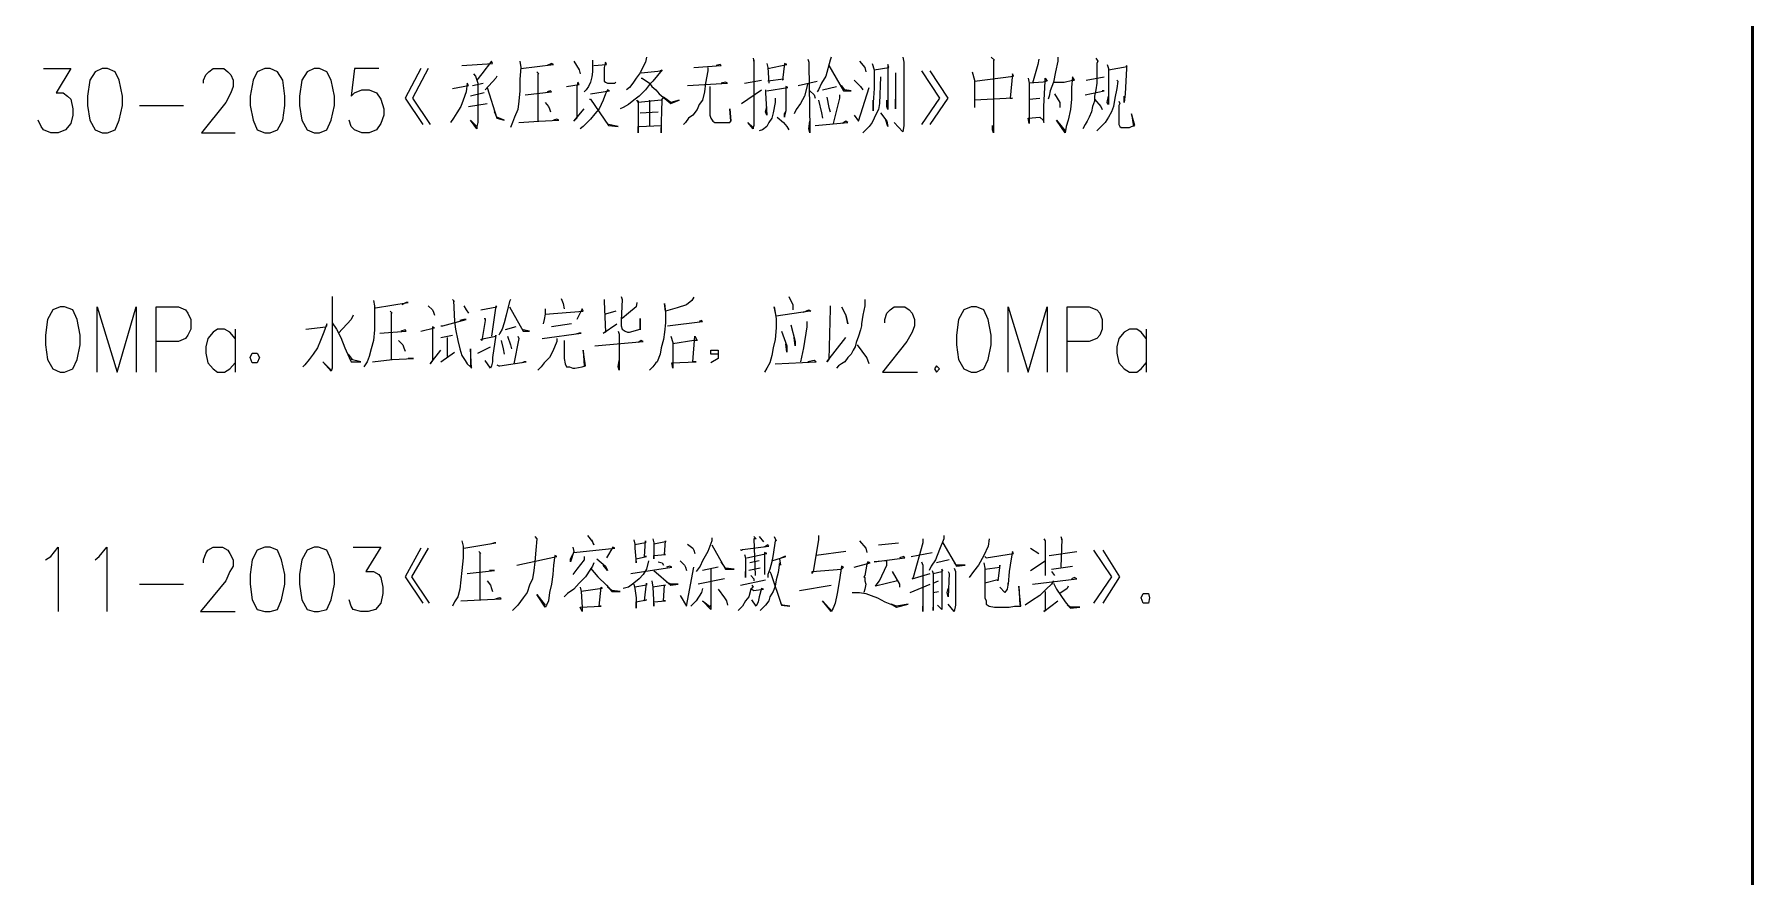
# Model space of a CAD drawing. Header units: millimetres. Extents: x -830 to 4759, y -3917 to 4295.
# Drawn here: x 3697 to 4759, y 2658 to 3179 of the extents above; entities that cross this region are included whole.
import ezdxf

# ---------------------------------------------------------------- set-up
doc = ezdxf.new("R2010")
doc.units = ezdxf.units.MM
doc.layers.add('1', color=7, linetype='Continuous')

msp = doc.modelspace()

# ---------------------------------------------------------------- linework, layer by layer
at = {"layer": '1', "color": 0, "lineweight": 50}
msp.add_lwpolyline([(-830, -3912.2), (-830, 4295.4), (4758.8, 4295.4), (4758.8, -3912.2), (-830, -3912.2)], dxfattribs=at)
at = {"layer": '1', "color": 0, "lineweight": 25}
for points in [[(4075.3, 3164.8), (4074.6, 3161.6), (4072.7, 3157.7), (4071.4, 3155.1), (4068.8, 3151.8), (4066.8, 3148.6), (4064.8, 3145.9), (4062.9, 3144.6)], [(4141.1, 3164.2), (4141.7, 3162.2), (4141.7, 3162.9), (4141.7, 3122.5), (4141.1, 3121.2), (4141.1, 3120.5), (4137.8, 3124.4), (4141.1, 3121.2)], [(4189.3, 3164.8), (4188.7, 3162.9), (4186, 3153.1), (4183.4, 3148.6), (4181.5, 3144.6), (4180.8, 3143.3)], [(4233.6, 3164.8), (4234.3, 3161.6), (4234.3, 3155.7), (4234.3, 3142), (4234.3, 3129.7), (4234.3, 3122.5), (4233.6, 3118.6), (4228.4, 3124.4)], [(4288.3, 3164.8), (4290.3, 3162.9), (4289.7, 3162.9), (4289.7, 3117.9), (4289, 3119.9), (4289, 3122.5)], [(4329.4, 3164.8), (4329.4, 3162.2), (4328.1, 3155.7), (4326.8, 3149.2), (4324.8, 3144), (4324.2, 3140.7), (4323.5, 3138.8)], [(4352.9, 3164.2), (4354.2, 3162.2), (4353.5, 3160.9), (4353.5, 3153.1), (4353.5, 3148.6), (4352.9, 3144.6), (4352.2, 3140.7), (4352.2, 3137.5), (4350.9, 3134.2), (4350.3, 3131), (4348.9, 3127.7), (4347.6, 3125.1), (4346.3, 3123.1), (4345, 3120.5)], [(3702.6, 3157.7), (3719.5, 3157.7), (3710.4, 3142.7), (3714.9, 3142.7), (3717.5, 3140.7), (3719.5, 3138.8), (3720.8, 3132.9), (3720.8, 3129), (3719.5, 3123.8), (3716.2, 3119.9), (3711.7, 3117.9), (3707.1, 3117.9), (3702.6, 3119.9), (3701.3, 3121.8), (3699.3, 3125.8)], [(3739, 3157.7), (3734.5, 3155.7), (3731.2, 3150.5), (3729.9, 3140.7), (3729.9, 3134.9), (3731.2, 3125.8), (3734.5, 3119.9), (3739, 3117.9), (3742.3, 3117.9), (3746.9, 3119.9), (3749.5, 3125.8), (3751.4, 3134.9), (3751.4, 3140.7), (3749.5, 3150.5), (3746.9, 3155.7), (3742.3, 3157.7), (3739, 3157.7)], [(3801.6, 3148.6), (3801.6, 3150.5), (3802.9, 3153.8), (3804.9, 3155.7), (3807.5, 3157.7), (3814, 3157.7), (3816.6, 3155.7), (3818.5, 3153.8), (3819.8, 3150.5), (3819.8, 3146.6), (3818.5, 3142.7), (3815.3, 3136.8), (3800.3, 3117.9), (3821.2, 3117.9)], [(3839.4, 3157.7), (3834.8, 3155.7), (3832.2, 3150.5), (3830.3, 3140.7), (3830.3, 3134.9), (3832.2, 3125.8), (3834.8, 3119.9), (3839.4, 3117.9), (3842.7, 3117.9), (3847.2, 3119.9), (3850.5, 3125.8), (3851.8, 3134.9), (3851.8, 3140.7), (3850.5, 3150.5), (3847.2, 3155.7), (3842.7, 3157.7), (3839.4, 3157.7)], [(3870, 3157.7), (3865.5, 3155.7), (3862.2, 3150.5), (3860.9, 3140.7), (3860.9, 3134.9), (3862.2, 3125.8), (3865.5, 3119.9), (3870, 3117.9), (3873.3, 3117.9), (3877.8, 3119.9), (3880.4, 3125.8), (3882.4, 3134.9), (3882.4, 3140.7), (3880.4, 3150.5), (3877.8, 3155.7), (3873.3, 3157.7), (3870, 3157.7)], [(3909.8, 3157.7), (3894.8, 3157.7), (3892.8, 3140.7), (3894.8, 3142.7), (3899.3, 3144.6), (3903.9, 3144.6), (3908.5, 3142.7), (3911.1, 3138.8), (3913, 3132.9), (3913, 3129), (3911.1, 3123.8), (3908.5, 3119.9), (3903.9, 3117.9), (3899.3, 3117.9), (3894.8, 3119.9), (3892.8, 3121.8), (3891.5, 3125.8)], [(3935.8, 3157.7), (3926.1, 3139.4), (3937.1, 3123.1)], [(3940.4, 3157.7), (3930.6, 3139.4), (3941.7, 3123.1)], [(3961.2, 3159.6), (3980.1, 3160.9), (3979.5, 3162.2), (3973.6, 3154.4), (3970.4, 3150.5)], [(3968.4, 3154.4), (3969.7, 3153.1), (3970.4, 3150.5), (3971, 3148.6), (3971, 3145.9), (3971, 3143.3), (3971, 3140.7), (3971, 3140.1), (3971, 3138.1), (3971, 3134.2), (3971, 3131), (3971, 3127.7), (3971, 3124.4), (3970.4, 3121.8), (3970.4, 3120.5), (3966.5, 3125.8), (3970.4, 3121.8)], [(3997.1, 3162.2), (3997.7, 3158.3), (3997.1, 3151.2), (3997.1, 3144), (3996.4, 3137.5), (3995.8, 3132.3), (3993.8, 3127.7), (3992.5, 3124.4), (3991.2, 3121.2)], [(3997.7, 3157.7), (4017.9, 3160.3), (4016.6, 3160.9), (4014, 3159.6)], [(4007.5, 3155.7), (4008.8, 3154.4), (4008.2, 3154.4), (4008.2, 3125.1)], [(4030.3, 3162.2), (4033.6, 3157), (4034.2, 3154.4)], [(4042, 3162.9), (4042, 3159.6), (4042, 3155.7), (4041.4, 3152.5), (4040.7, 3149.2), (4039.4, 3146.6), (4038.1, 3144.6), (4036.8, 3143.3)], [(4042.7, 3159.6), (4050.5, 3160.3), (4049.9, 3161.6), (4049.2, 3158.3), (4049.2, 3155.7), (4049.2, 3153.8), (4049.2, 3151.2), (4049.2, 3149.9), (4049.9, 3149.2), (4051.2, 3148.6), (4052.5, 3148.6), (4054.4, 3148.6), (4055.7, 3148.6), (4056.4, 3149.2)], [(4072, 3155.1), (4084.4, 3156.4), (4083.7, 3156.4), (4085, 3157), (4079.2, 3149.9), (4077.2, 3147.9), (4074.6, 3144.6), (4074, 3144), (4070.7, 3140.7), (4067.5, 3138.1), (4064.2, 3135.5), (4060.9, 3133.6), (4059, 3132.9)], [(4113.1, 3158.3), (4113.1, 3156.4), (4111.8, 3148.6), (4111.1, 3143.3), (4109.8, 3138.1), (4107.9, 3135.5), (4106.6, 3132.3), (4103.9, 3129), (4101.3, 3127.1), (4099.4, 3124.4), (4098.1, 3123.1)], [(4104.6, 3158.3), (4121.5, 3159.6), (4120.9, 3160.3), (4118.3, 3159.6)], [(4149.6, 3160.9), (4150.2, 3158.3), (4150.9, 3148.6)], [(4150.2, 3157.7), (4161.9, 3160.3), (4160.6, 3160.9), (4159.3, 3150.5), (4160, 3151.2), (4150.2, 3149.9)], [(4175, 3163.5), (4175.6, 3161.6), (4175.6, 3160.3), (4176.3, 3120.5), (4176.3, 3117.9), (4175.6, 3120.5), (4176.3, 3125.1)], [(4188, 3159.6), (4197.1, 3144), (4201.7, 3144), (4197.8, 3144.6), (4195.8, 3147.3)], [(4206.9, 3162.2), (4210.2, 3158.3), (4210.8, 3155.7)], [(4214.7, 3160.9), (4216, 3157), (4216, 3145.3), (4215.4, 3136.8), (4215.4, 3131.6), (4215.4, 3134.2), (4215.4, 3138.1)], [(4216, 3157), (4225.1, 3158.3), (4224.5, 3160.3), (4224.5, 3147.9), (4224.5, 3137.5), (4224.5, 3136.8), (4224.5, 3132.3), (4223.8, 3134.2), (4223.8, 3138.1)], [(4229.1, 3155.1), (4229.1, 3153.1), (4229.1, 3132.9), (4229.1, 3135.5), (4229.1, 3138.8)], [(4245.3, 3156.4), (4256.4, 3139.4), (4245.3, 3123.1)], [(4250.6, 3123.1), (4261.6, 3139.4), (4250.6, 3156.4)], [(4276.6, 3155.7), (4277.9, 3150.5), (4277.9, 3137.5), (4277.9, 3133.6)], [(4277.9, 3149.9), (4302, 3153.1), (4301.4, 3154.4), (4300.1, 3139.4), (4301.4, 3139.4), (4277.9, 3138.1)], [(4317.7, 3163.5), (4317, 3160.3), (4315.1, 3153.1), (4313.8, 3148.6)], [(4360, 3160.3), (4360.7, 3157.7), (4360.7, 3138.8), (4360.7, 3135.5), (4360, 3136.8), (4360.7, 3140.7)], [(4360.7, 3157), (4372.4, 3159), (4371.8, 3159.6), (4371.8, 3157.7), (4371.1, 3142), (4370.4, 3136.8), (4370.4, 3138.8), (4370.4, 3140.7)], [(3955.4, 3145.3), (3965.2, 3147.3), (3964.5, 3148.6), (3963.9, 3143.3), (3961.9, 3138.1), (3960.6, 3134.2), (3958, 3130.3), (3956, 3127.1), (3954.1, 3124.4)], [(3967.8, 3147.3), (3974.3, 3148.6)], [(3982.7, 3153.1), (3982.1, 3151.8), (3975.6, 3144.6)], [(3976.9, 3145.9), (3982.7, 3127.1), (3987.3, 3125.8), (3982.7, 3127.7), (3981.4, 3131)], [(4000.3, 3141.4), (4016.6, 3143.3), (4016, 3144), (4014, 3143.3)], [(4025.8, 3146.6), (4033.6, 3147.9), (4032.9, 3149.2), (4032.3, 3146.6), (4032.3, 3127.1), (4030.3, 3125.1), (4036.8, 3132.9)], [(4040.7, 3142), (4052.5, 3144), (4051.2, 3144.6), (4049.9, 3142), (4048.6, 3138.1), (4047.3, 3135.5), (4046, 3132.9), (4043.3, 3129.7), (4040.7, 3126.4), (4038.1, 3123.8), (4036.2, 3121.8), (4034.2, 3120.5)], [(4072, 3151.8), (4072.7, 3151.8), (4077.2, 3148.6), (4078.5, 3146.6), (4081.1, 3144.6), (4083.1, 3142), (4090.3, 3136.2), (4095.5, 3138.1), (4090.3, 3136.8), (4085.7, 3140.1), (4084.4, 3138.1), (4070.1, 3136.8), (4069.4, 3138.1), (4070.1, 3137.5), (4070.1, 3117.9), (4070.1, 3121.8), (4070.7, 3121.8), (4084.4, 3122.5), (4084.4, 3117.9), (4085, 3138.1)], [(4100.7, 3147.3), (4125.4, 3148.6), (4124.1, 3149.2), (4121.5, 3148.6)], [(4114.4, 3146.6), (4114.4, 3144.6), (4114.4, 3138.8), (4114.4, 3132.3), (4114.4, 3129), (4115, 3127.1), (4116.3, 3125.1), (4117.6, 3124.4), (4120.2, 3124.4), (4122.2, 3124.4), (4126.8, 3124.4), (4127.4, 3125.1), (4126.8, 3132.9), (4127.4, 3125.1)], [(4133.9, 3136.2), (4146.3, 3144.6)], [(4135.9, 3148.6), (4146.3, 3150.5)], [(4148.9, 3144.6), (4148.9, 3142.7), (4149.6, 3129), (4148.9, 3131), (4149.6, 3134.2)], [(4149.6, 3144), (4162.6, 3145.9), (4161.3, 3146.6), (4161.3, 3131.6), (4160.6, 3128.4), (4160.6, 3127.7), (4160.6, 3129.7), (4161.3, 3131)], [(4175, 3148.6), (4173, 3140.7), (4170.4, 3136.2), (4167.8, 3132.3), (4166.5, 3129.7)], [(4169.1, 3147.3), (4180.8, 3149.9)], [(4176.3, 3144), (4178.9, 3141.4), (4179.5, 3139.4)], [(4184.1, 3144.6), (4192.6, 3146.6)], [(4203.6, 3150.5), (4207.5, 3146.6), (4208.9, 3144.6)], [(4203.6, 3129), (4206.2, 3125.1), (4212.8, 3145.9)], [(4219.9, 3152.5), (4219.3, 3136.2), (4218.6, 3132.3), (4217.3, 3129.7), (4216, 3127.1), (4214.7, 3124.4), (4212.8, 3121.8), (4210.8, 3119.9), (4208.9, 3117.9)], [(4311.2, 3151.8), (4311.8, 3148.6), (4311.8, 3138.8), (4311.8, 3131), (4311.8, 3123.8), (4311.2, 3127.1), (4318.3, 3127.7), (4320.3, 3125.8), (4320.9, 3124.4), (4320.9, 3134.2), (4321.6, 3149.9), (4321.6, 3151.8), (4322.9, 3149.9), (4320.3, 3149.2), (4311.8, 3148.6)], [(4326.8, 3149.2), (4333.3, 3149.2), (4338.5, 3150.5), (4339.8, 3150.5), (4338.5, 3152.5), (4337.9, 3145.9), (4337.9, 3138.8), (4337.2, 3132.3), (4335.9, 3125.8), (4334.6, 3121.8), (4334, 3117.9), (4328.7, 3125.8), (4334, 3119.2)], [(4346.3, 3141.4), (4358.1, 3144), (4356.8, 3144)], [(4347, 3150.5), (4358.1, 3152.5)], [(4365.9, 3150.5), (4366.5, 3149.9), (4365.9, 3145.3), (4364.6, 3139.4), (4363.9, 3134.2), (4362.6, 3131), (4360.7, 3127.7), (4358.7, 3124.4), (4356.8, 3122.5), (4354.8, 3120.5), (4353.5, 3119.2)], [(3761.9, 3134.9), (3789.2, 3134.9)], [(3965.2, 3134.2), (3976.9, 3136.2)], [(3974.9, 3142.7), (3966.5, 3140.7)], [(4012.7, 3136.8), (4014.7, 3134.2), (4015.3, 3132.9), (4016, 3131)], [(4040.1, 3138.8), (4040.7, 3138.8), (4051.8, 3122.5), (4057.7, 3121.8), (4051.8, 3123.1), (4050.5, 3124.4)], [(4077.2, 3138.1), (4077.2, 3122.5)], [(4154.8, 3139.4), (4154.8, 3136.8), (4153.5, 3130.3), (4152.8, 3127.1), (4150.9, 3124.4), (4149.6, 3121.8), (4147, 3119.9), (4145, 3119.2)], [(4181.5, 3138.1), (4183.4, 3130.3), (4184.1, 3127.1)], [(4186.7, 3140.1), (4188, 3133.6), (4188.7, 3131)], [(4194.5, 3141.4), (4194.5, 3139.4), (4190.6, 3123.8)], [(4311.8, 3138.8), (4318.3, 3139.4)], [(4327.4, 3142), (4330.7, 3136.8), (4330.7, 3135.5), (4330.7, 3133.6)], [(4352.2, 3138.8), (4356.1, 3134.2), (4356.8, 3132.3)], [(4367.2, 3137.5), (4367.8, 3136.2), (4367.2, 3134.9), (4367.2, 3124.4), (4367.2, 3123.1), (4367.8, 3121.8), (4368.5, 3121.2), (4369.8, 3121.2), (4373.7, 3121.2), (4375, 3121.8), (4377, 3122.5), (4375, 3129.7), (4376.3, 3121.8)], [(3996.4, 3124.4), (4008.8, 3125.1), (4021.2, 3125.8), (4019.9, 3126.4), (4017.9, 3125.8)], [(4071.4, 3130.3), (4082.4, 3131)], [(4156.1, 3127.7), (4160, 3124.4), (4161.9, 3121.8), (4163.2, 3119.9)], [(4179.5, 3122.5), (4199.7, 3124.4), (4198.4, 3125.1), (4196.5, 3123.8)], [(4219.9, 3130.3), (4223.8, 3125.1), (4224.5, 3121.8), (4223.2, 3125.8)], [(3881.1, 3016.9), (3881.1, 3013.7), (3881.1, 2975.9), (3881.1, 2972.6), (3880.4, 2970.7), (3875.2, 2976.5), (3880.4, 2971.3)], [(4022.5, 3015.6), (4023.8, 3012.4), (4024.5, 3009.1)], [(4059.6, 3016.9), (4060.3, 3015), (4059.6, 3001.9), (4059.6, 2998.7), (4060.3, 2996.7), (4060.9, 2996.1), (4062.2, 2995.4), (4063.5, 2994.8), (4064.8, 2994.8), (4071.4, 2996.7), (4071.4, 3003.2), (4071.4, 2996.1)], [(4104.6, 3016.3), (4103.3, 3014.3), (4100, 3011.7), (4094.2, 3009.8), (4087, 3007.8), (4086.4, 3012.4), (4087, 3007.2), (4087, 3006.5), (4087, 3000.6), (4086.4, 2994.8), (4085.7, 2990.2), (4084.4, 2985), (4083.7, 2981.1), (4081.8, 2976.5), (4081.1, 2975.9), (4079.2, 2973.3), (4077.2, 2971.3)], [(4163.2, 3016.9), (4165.8, 3011.7), (4165.8, 3008.5)], [(3713, 3010.4), (3708.4, 3008.5), (3705.2, 3002.6), (3703.9, 2992.8), (3703.9, 2987), (3705.2, 2977.8), (3708.4, 2972), (3713, 2970), (3715.6, 2970), (3720.8, 2972), (3723.4, 2977.8), (3725.4, 2987), (3725.4, 2992.8), (3723.4, 3002.6), (3720.8, 3008.5), (3715.6, 3010.4), (3713, 3010.4)], [(3735.8, 2970), (3735.8, 3010.4), (3748.2, 2970), (3759.9, 3010.4), (3759.9, 2970)], [(3772.3, 2970), (3772.3, 3010.4), (3786, 3010.4), (3790.5, 3008.5), (3791.8, 3006.5), (3793.8, 3002.6), (3793.8, 2996.7), (3791.8, 2992.8), (3790.5, 2990.9), (3786, 2988.9), (3772.3, 2988.9)], [(3894.1, 3005.2), (3892.8, 3002.6), (3885, 2994.1)], [(3906.5, 3014.3), (3907.2, 3011.1), (3907.2, 3003.2), (3907.2, 2996.1), (3906.5, 2989.6), (3905.2, 2984.4), (3903.9, 2979.8), (3902.6, 2976.5), (3900.6, 2973.3)], [(3907.8, 3009.8), (3928, 3013), (3926.7, 3013), (3924.1, 3011.7)], [(3916.9, 3007.8), (3918.2, 3006.5), (3917.6, 3006.5), (3917.6, 2977.8)], [(3940.4, 3011.1), (3943, 3008.5), (3943.7, 3007.2), (3944.3, 3005.2)], [(3955.4, 3015), (3956.7, 3013.7), (3956, 3014.3), (3956.7, 3001.3), (3957.3, 2996.7), (3958.6, 2989.6), (3959.9, 2984.4), (3961.2, 2980.4), (3963.2, 2977.2), (3964.5, 2975.2), (3966.5, 2973.3), (3967.1, 2972.6), (3966.5, 2984.4), (3966.5, 2973.3)], [(3962.5, 3011.1), (3963.9, 3008.5), (3965.2, 3006.5)], [(3973, 3008.5), (3982.7, 3010.4), (3982.1, 3011.1), (3979.5, 2992.2)], [(3991.2, 3015), (3990.6, 3013.7), (3988.6, 3005.2), (3987.3, 3000.6), (3986, 2996.7), (3984.7, 2994.1), (3984.1, 2992.8)], [(3990.6, 3010.4), (3999, 2995.4), (4002.9, 2995.4), (3999, 2996.1)], [(4012.7, 3009.1), (4012.7, 3005.9), (4012.1, 3002.6), (4011.4, 3000)], [(4012.7, 3005.9), (4036.2, 3007.8), (4035.5, 3009.1), (4032.3, 3002.6)], [(4049.2, 3015), (4049.2, 3013.7), (4049.9, 2994.8), (4048.6, 2994.1), (4057, 3000)], [(4056.4, 3007.8), (4049.9, 3005.9)], [(4069.4, 3013), (4068.8, 3010.4), (4064.2, 3006.5), (4060.3, 3003.2)], [(4172.4, 3007.2), (4175.6, 3008.5), (4176.9, 3007.8), (4176.3, 3007.8), (4155.4, 3004.6), (4154.1, 3010.4), (4155.4, 3003.2), (4155.4, 2997.4), (4154.8, 2990.2), (4153.5, 2985), (4152.8, 2980.4), (4151.5, 2975.9), (4149.6, 2972.6), (4148.3, 2970)], [(4188.7, 3011.1), (4188.7, 3009.1), (4188, 2977.8), (4186.7, 2976.5), (4198.4, 2991.5)], [(4210.2, 3015), (4210.2, 3011.7), (4210.2, 3011.1), (4208.9, 3005.2), (4208.2, 3000), (4208.2, 2998.7), (4207.5, 2996.1), (4206.2, 2992.2), (4204.9, 2988.3), (4204.3, 2985.7), (4203, 2983.7), (4201.7, 2981.1), (4199.7, 2979.1), (4197.8, 2976.5), (4195.8, 2975.2), (4193.9, 2973.9), (4192.6, 2972.6)], [(4195.8, 3010.4), (4198.4, 3005.2), (4199.1, 3002.6), (4199.7, 3000), (4198.4, 3005.9)], [(4222.5, 3000.6), (4222.5, 3002.6), (4223.8, 3006.5), (4225.8, 3008.5), (4228.4, 3010.4), (4234.9, 3010.4), (4237.5, 3008.5), (4239.5, 3006.5), (4240.8, 3002.6), (4240.8, 2998.7), (4239.5, 2994.8), (4236.2, 2988.9), (4221.2, 2970), (4242.7, 2970)], [(4276, 3010.4), (4271.4, 3008.5), (4268.1, 3002.6), (4266.8, 2992.8), (4266.8, 2987), (4268.1, 2977.8), (4271.4, 2972), (4276, 2970), (4279.2, 2970), (4283.8, 2972), (4286.4, 2977.8), (4288.3, 2987), (4288.3, 2992.8), (4286.4, 3002.6), (4283.8, 3008.5), (4279.2, 3010.4), (4276, 3010.4)], [(4298.8, 2970), (4298.8, 3010.4), (4311.2, 2970), (4322.9, 3010.4), (4322.9, 2970)], [(4335.3, 2970), (4335.3, 3010.4), (4348.9, 3010.4), (4353.5, 3008.5), (4355.5, 3006.5), (4356.8, 3002.6), (4356.8, 2996.7), (4355.5, 2992.8), (4353.5, 2990.9), (4348.9, 2988.9), (4335.3, 2988.9)], [(3821.2, 2990.9), (3817.9, 2994.8), (3814.6, 2996.7), (3810.1, 2996.7), (3807.5, 2994.8), (3804.2, 2990.9), (3802.9, 2985.7), (3802.9, 2981.7), (3804.2, 2975.9), (3807.5, 2972), (3810.1, 2970), (3814.6, 2970), (3817.9, 2972), (3821.2, 2975.9)], [(3821.2, 2996.7), (3821.2, 2970)], [(3864.8, 2996.7), (3877.2, 2998), (3877.8, 2998.7), (3877.8, 3000), (3875.9, 2994.8), (3873.9, 2989.6), (3872, 2985), (3869.4, 2981.1), (3866.8, 2977.8), (3864.2, 2974.6), (3862.9, 2973.3)], [(3881.1, 3000.6), (3883.7, 2996.7), (3886.3, 2991.5), (3888.9, 2985), (3891.5, 2979.1), (3892.8, 2976.5), (3898.7, 2976.5), (3892.8, 2977.8)], [(3910.4, 2994.1), (3926.7, 2995.4), (3926.1, 2996.1), (3923.5, 2995.4)], [(3935.8, 2995.4), (3944.3, 2997.4), (3943, 2998), (3943, 2996.7), (3943, 2977.2), (3941.7, 2975.2), (3948.2, 2983.7)], [(3948.2, 2998.7), (3948.9, 2998.7), (3949.5, 2998.7), (3963.9, 3002.6), (3962.5, 3002.6), (3959.9, 3001.9)], [(3974.9, 3003.2), (3975.6, 3003.2), (3975.6, 3001.9), (3973.6, 2989.6), (3973, 2990.2), (3974.9, 2990.9), (3982.1, 2992.2), (3982.1, 2992.8), (3980.1, 2979.1), (3980.1, 2976.5), (3979.5, 2973.9), (3978.8, 2972.6), (3975.6, 2977.2)], [(3994.5, 2998), (3988, 2996.1)], [(4029, 3000), (4016.6, 2998)], [(4057.7, 2995.4), (4058.3, 2993.5), (4058.3, 2971.3), (4057.7, 2973.3), (4058.3, 2977.2)], [(4088.3, 2998.7), (4109.8, 3001.3), (4109.2, 3001.9), (4107.9, 3001.3)], [(4158.7, 2995.4), (4161.9, 2986.3), (4161.9, 2982.4), (4161.3, 2987.6)], [(4164.5, 2999.3), (4167.2, 2988.9), (4167.2, 2986.3), (4166.5, 2991.5)], [(4174.3, 3001.3), (4174.3, 2998), (4172.4, 2985), (4170.4, 2976.5)], [(4384.1, 2990.9), (4380.9, 2994.8), (4378.3, 2996.7), (4373.7, 2996.7), (4370.4, 2994.8), (4367.2, 2990.9), (4365.9, 2985.7), (4365.9, 2981.7), (4367.2, 2975.9), (4370.4, 2972), (4373.7, 2970), (4378.3, 2970), (4380.9, 2972), (4384.1, 2975.9)], [(4384.1, 2996.7), (4384.1, 2970)], [(3922.1, 2989.6), (3924.8, 2987), (3925.4, 2985), (3926.1, 2983)], [(3948.2, 2991.5), (3955.4, 2992.8)], [(3952.1, 2991.5), (3952.1, 2979.8)], [(3971, 2981.7), (3978.8, 2985.7)], [(3985.4, 2989.6), (3986.7, 2984.4), (3987.3, 2981.1)], [(3989.3, 2992.2), (3991.2, 2987), (3991.9, 2984.4)], [(3995.8, 2992.2), (3996.4, 2990.9), (3993.2, 2975.2)], [(4019.9, 2990.9), (4019.9, 2988.9), (4017.3, 2983), (4015.3, 2979.1), (4012.1, 2975.9), (4010.1, 2973.3), (4008.2, 2971.3)], [(4010.8, 2990.9), (4034.9, 2994.1), (4033.6, 2994.1), (4031.6, 2993.5)], [(4024.5, 2989.6), (4024.5, 2988.9), (4024.5, 2982.4), (4024.5, 2978.5), (4025.1, 2975.2), (4025.8, 2973.3), (4027.7, 2973.3), (4029.7, 2972.6), (4030.3, 2972.6), (4031, 2972.6), (4035.5, 2973.3), (4037.5, 2973.9), (4036.2, 2983.7), (4036.8, 2973.9)], [(4043.3, 2986.3), (4073.3, 2988.9), (4072, 2989.6), (4070.1, 2988.3)], [(4090.3, 2992.2), (4091.6, 2988.3), (4091.6, 2981.1), (4091.6, 2972.6), (4090.9, 2975.9), (4105.9, 2976.5), (4103.9, 2976.5), (4105.2, 2992.2), (4106.6, 2989.6), (4104.6, 2989.6), (4091.6, 2987.6)], [(4119.6, 2981.1), (4115, 2981.1), (4115, 2983.7), (4119.6, 2983.7), (4119.6, 2978.5), (4115, 2975.9)], [(4212.8, 2975.2), (4211.5, 2979.1), (4205.6, 2987)], [(3834.8, 2981.7), (3836.1, 2979.1), (3834.8, 2975.9), (3831.6, 2975.9), (3830.3, 2979.1), (3831.6, 2981.7), (3834.8, 2981.7)], [(3890.9, 2981.1), (3893.5, 2977.8)], [(3905.9, 2976.5), (3918.2, 2977.8), (3931.3, 2978.5), (3930, 2978.5), (3928, 2978.5)], [(3948.2, 2976.5), (3956.7, 2982.4)], [(3982.7, 2974.6), (3984.1, 2973.9), (3984.7, 2973.9), (4001, 2976.5), (3999.7, 2976.5), (3998.4, 2975.9)], [(4154.8, 2975.2), (4180.2, 2976.5), (4178.9, 2977.2), (4175, 2976.5)], [(4254.5, 2973.9), (4253.2, 2972), (4254.5, 2970), (4256.4, 2972), (4254.5, 2973.9)], [(4006.2, 2868.4), (4007.5, 2867.1), (4006.9, 2859.9), (4006.2, 2852.7), (4005.6, 2847.5), (4004.9, 2842.3), (4002.9, 2838.4), (4001.6, 2833.8), (3999, 2830.6), (3995.8, 2826), (3994.5, 2824.7), (3992.5, 2822.8)], [(4038.8, 2869), (4042, 2865.1), (4042.7, 2863.2), (4041.4, 2866.4)], [(4079.2, 2867.1), (4079.8, 2864.5), (4079.8, 2858.6), (4079.8, 2854.7), (4079.8, 2856.6), (4087, 2857.3), (4086.4, 2857.3), (4087, 2865.8), (4087, 2865.1), (4079.8, 2863.8)], [(4115.7, 2867.7), (4115.7, 2865.8), (4113.1, 2859.2), (4109.8, 2853.4), (4108.5, 2850.1), (4105.9, 2846.9)], [(4141.7, 2868.4), (4143, 2867.1), (4141.7, 2867.1), (4142.4, 2844.3)], [(4145, 2868.4), (4147.6, 2865.1)], [(4154.1, 2868.4), (4155.4, 2865.8), (4154.8, 2865.8), (4153.5, 2857.3), (4152.8, 2852.7), (4151.5, 2848.2), (4150.2, 2844.9), (4150.2, 2843)], [(4181.5, 2869), (4181.5, 2866.4), (4178.2, 2846.9), (4177.6, 2845.6), (4177.6, 2846.9), (4195.8, 2848.2), (4197.1, 2849.5), (4195.8, 2850.1), (4194.5, 2841.7), (4193.2, 2833.2), (4191.9, 2827.3), (4190.6, 2824.1), (4189.3, 2822.1), (4184.1, 2828.6), (4190, 2822.1)], [(4246, 2867.1), (4246, 2864.5), (4240.1, 2843), (4239.5, 2842.3), (4250.6, 2845.6)], [(4259, 2869), (4259, 2867.1), (4256.4, 2860.5), (4253.8, 2854), (4251.2, 2850.1), (4249.9, 2847.5)], [(4287, 2867.1), (4286.4, 2862.5), (4283.8, 2856.6), (4280.5, 2850.8), (4277.3, 2846.9), (4274.7, 2843)], [(4320.9, 2867.1), (4321.6, 2865.8), (4321.6, 2849.5), (4321.6, 2844.3)], [(4331.4, 2868.4), (4332, 2866.4), (4332, 2867.1), (4331.4, 2849.5)], [(3703.9, 2854), (3707.1, 2856), (3711.7, 2861.9), (3711.7, 2822.1)], [(3734.5, 2854), (3737.1, 2856), (3741.7, 2861.9), (3741.7, 2822.1)], [(3801.6, 2852.1), (3801.6, 2854), (3802.9, 2857.9), (3804.2, 2859.9), (3807.5, 2861.9), (3813.3, 2861.9), (3816.6, 2859.9), (3817.9, 2857.9), (3819.8, 2854), (3819.8, 2850.1), (3817.9, 2846.9), (3815.3, 2841), (3799.6, 2822.1), (3821.2, 2822.1)], [(3839.4, 2861.9), (3834.8, 2859.9), (3831.6, 2854), (3830.3, 2844.9), (3830.3, 2839), (3831.6, 2829.3), (3834.8, 2823.4), (3839.4, 2822.1), (3842.7, 2822.1), (3847.2, 2823.4), (3849.8, 2829.3), (3851.8, 2839), (3851.8, 2844.9), (3849.8, 2854), (3847.2, 2859.9), (3842.7, 2861.9), (3839.4, 2861.9)], [(3870, 2861.9), (3865.5, 2859.9), (3862.2, 2854), (3860.9, 2844.9), (3860.9, 2839), (3862.2, 2829.3), (3865.5, 2823.4), (3870, 2822.1), (3872.6, 2822.1), (3877.8, 2823.4), (3880.4, 2829.3), (3882.4, 2839), (3882.4, 2844.9), (3880.4, 2854), (3877.8, 2859.9), (3872.6, 2861.9), (3870, 2861.9)], [(3894.1, 2861.9), (3911.1, 2861.9), (3901.9, 2846.9), (3906.5, 2846.9), (3909.8, 2844.9), (3911.1, 2843), (3912.4, 2837.1), (3912.4, 2833.2), (3911.1, 2827.3), (3907.8, 2823.4), (3903.3, 2822.1), (3898.7, 2822.1), (3894.1, 2823.4), (3892.8, 2825.4), (3891.5, 2829.3)], [(3935.8, 2861.2), (3926.1, 2843.6), (3937.1, 2827.3)], [(3940.4, 2861.2), (3930, 2843.6), (3941, 2827.3)], [(3961.2, 2865.8), (3961.9, 2862.5), (3961.9, 2855.3), (3961.2, 2847.5), (3960.6, 2841.7), (3959.9, 2835.8), (3958.6, 2831.2), (3956.7, 2828), (3955.4, 2825.4)], [(3962.5, 2861.2), (3982.1, 2864.5), (3981.4, 2864.5), (3978.8, 2863.8)], [(3971.7, 2859.2), (3973, 2857.9), (3972.3, 2858.6), (3972.3, 2829.3)], [(3995.1, 2850.8), (4019.9, 2856), (4018.6, 2856.6), (4017.9, 2850.8), (4017.3, 2844.9), (4016.6, 2839), (4015.3, 2833.8), (4014.7, 2828.6), (4013.4, 2826), (4012.7, 2824.7), (4007.5, 2832.5), (4012.7, 2826)], [(4029.7, 2861.9), (4030.3, 2859.2), (4029.7, 2857.3), (4029, 2854.7), (4028.4, 2852.7), (4028.4, 2854.7), (4029.7, 2857.3)], [(4030.3, 2858.6), (4055.7, 2861.2), (4054.4, 2861.9), (4050.5, 2855.3)], [(4067.5, 2866.4), (4068.1, 2863.8), (4068.1, 2861.2), (4068.8, 2852.1), (4068.8, 2854.7), (4075.3, 2856), (4074, 2856), (4074.6, 2865.8), (4074.6, 2864.5), (4068.1, 2863.2)], [(4100.7, 2863.8), (4103.9, 2861.2), (4104.6, 2859.9), (4105.2, 2857.9)], [(4115.7, 2863.2), (4124.1, 2848.2), (4129.4, 2848.2), (4124.1, 2848.8), (4121.5, 2852.7)], [(4133.3, 2860.5), (4133.9, 2859.9), (4134.6, 2860.5), (4150.9, 2862.5), (4150.2, 2863.2), (4148.3, 2861.9)], [(4135.9, 2857.3), (4136.5, 2855.3), (4136.5, 2846.9), (4136.5, 2843), (4136.5, 2844.9), (4136.5, 2846.9)], [(4137.2, 2855.3), (4149.6, 2857.9), (4148.3, 2858.6), (4148.3, 2855.3), (4148.3, 2844.9)], [(4198.4, 2859.2), (4180.2, 2856.6)], [(4206.9, 2865.8), (4210.8, 2861.2), (4211.5, 2858.6)], [(4218.6, 2863.2), (4231, 2864.5)], [(4238.8, 2856), (4251.9, 2858.6)], [(4258.4, 2864.5), (4266.8, 2850.1), (4272.1, 2850.8), (4271.4, 2850.8), (4266.8, 2850.8), (4265.5, 2852.1)], [(4284.4, 2856), (4285.1, 2855.3), (4302, 2857.9), (4301.4, 2859.2), (4300.7, 2854.7), (4299.4, 2846.9), (4298.8, 2839), (4298.8, 2839.7), (4298.1, 2835.8), (4296.8, 2833.8), (4293.6, 2837.1), (4296.8, 2833.8)], [(4312.5, 2861.2), (4317.7, 2857.9)], [(4324.2, 2856.6), (4341.1, 2859.2)], [(4351.6, 2859.9), (4362.6, 2843.6), (4351.6, 2827.3)], [(4357.4, 2827.3), (4367.8, 2843.6), (4357.4, 2859.9)], [(3964.5, 2845.6), (3981.4, 2847.5), (3980.1, 2847.5), (3978.2, 2847.5)], [(4042.7, 2852.1), (4042, 2850.1), (4040.7, 2848.2), (4037.5, 2843.6), (4033.6, 2839.7), (4030.3, 2835.8), (4026.4, 2833.2), (4024.5, 2831.2)], [(4036.8, 2856), (4036.8, 2854), (4032.3, 2848.2), (4029.7, 2844.9)], [(4040.7, 2848.8), (4045.3, 2843.6), (4050.5, 2838.4), (4053.8, 2834.5), (4059, 2834.5), (4053.8, 2835.1), (4051.2, 2837.1)], [(4044.6, 2854.7), (4049.9, 2850.1), (4051.2, 2847.5), (4048.6, 2850.8)], [(4076.6, 2853.4), (4075.3, 2848.2), (4073.3, 2844.9), (4070.7, 2842.3), (4067.5, 2839.7), (4064.2, 2837.1), (4060.9, 2836.4)], [(4065.5, 2845.6), (4090.9, 2849.5), (4089.6, 2850.1), (4087.7, 2849.5)], [(4079.8, 2847.5), (4090.3, 2838.4), (4094.8, 2839), (4090.3, 2839), (4087.7, 2840.3)], [(4082.4, 2852.7), (4085, 2852.1), (4085.7, 2850.8)], [(4096.1, 2853.4), (4098.7, 2850.8), (4099.4, 2849.5), (4100, 2847.5)], [(4096.1, 2831.9), (4100, 2825.4), (4104.6, 2849.5)], [(4119.6, 2849.5), (4109.8, 2847.5)], [(4115, 2848.2), (4115, 2826), (4115, 2823.4), (4109.8, 2828.6), (4115, 2824.7), (4115, 2826)], [(4145.6, 2848.8), (4138.5, 2847.5)], [(4145, 2853.4), (4139.1, 2852.1)], [(4152.8, 2853.4), (4161.3, 2856), (4160.6, 2856), (4158.7, 2855.3), (4157.4, 2854.7), (4158, 2850.8), (4157.4, 2852.1), (4156.7, 2846.2), (4155.4, 2841.7), (4154.8, 2837.7), (4153.5, 2834.5), (4151.5, 2831.2), (4150.9, 2828.6), (4148.9, 2826), (4147, 2824.1), (4145.6, 2822.8)], [(4151.5, 2846.9), (4152.2, 2845.6), (4158.7, 2826), (4163.9, 2825.4), (4159.3, 2826), (4158, 2827.3)], [(4203.6, 2849.5), (4213.4, 2852.1), (4212.1, 2852.7), (4211.5, 2851.4), (4210.2, 2844.3), (4209.5, 2843.6), (4210.2, 2843), (4210.2, 2841), (4210.8, 2839), (4210.2, 2835.8), (4209.5, 2833.8)], [(4223.2, 2853.4), (4216, 2852.7), (4234.9, 2855.3), (4234.3, 2856), (4231.7, 2855.3)], [(4230.4, 2841), (4216.7, 2837.7), (4217.3, 2838.4), (4219.3, 2841), (4223.8, 2850.8), (4223.8, 2853.4)], [(4227.1, 2846.9), (4231.7, 2839), (4231.7, 2837.1)], [(4245.3, 2852.7), (4246, 2850.8), (4246, 2841.7), (4246, 2829.3), (4246, 2822.1), (4246, 2823.4), (4246, 2825.4)], [(4251.9, 2847.5), (4252.5, 2845.6), (4252.5, 2822.8), (4252.5, 2824.7)], [(4252.5, 2845.6), (4257.7, 2846.9), (4258.4, 2847.5), (4257.7, 2848.2), (4257.7, 2839), (4257.7, 2829.3), (4257.7, 2825.4), (4257.7, 2823.4), (4255.1, 2826)], [(4262.3, 2854), (4254.5, 2852.1)], [(4261.6, 2846.9), (4262.3, 2845.6), (4261.6, 2831.2), (4261, 2833.8), (4261.6, 2836.4)], [(4265.5, 2848.8), (4266.2, 2846.9), (4266.2, 2826), (4265.5, 2822.1), (4261.6, 2826.7)], [(4283.8, 2852.1), (4284.4, 2848.8), (4284.4, 2830.6), (4285.1, 2828.6), (4285.1, 2826.7), (4287, 2825.4), (4290.3, 2824.7), (4294.9, 2824.7), (4299.4, 2824.7), (4302.7, 2825.4), (4305.3, 2825.4), (4306.6, 2825.4), (4305.3, 2837.7), (4305.9, 2826)], [(4284.4, 2848.2), (4293.6, 2849.5), (4293.6, 2850.8), (4292.3, 2841), (4292.3, 2841.7), (4284.4, 2839.7)], [(4312.5, 2847.5), (4321.6, 2853.4)], [(4325.5, 2848.2), (4338.5, 2850.1)], [(4325.5, 2846.9), (4327.4, 2844.3)], [(3761.9, 2839), (3789.2, 2839)], [(3976.9, 2841), (3978.8, 2838.4), (3979.5, 2836.4), (3980.1, 2834.5)], [(4034.2, 2837.1), (4034.9, 2834.5), (4035.5, 2824.7), (4035.5, 2822.1), (4034.2, 2824.7), (4047.3, 2825.4), (4046, 2825.4), (4047.3, 2837.1), (4047.9, 2836.4), (4034.9, 2834.5)], [(4067.5, 2839), (4068.1, 2836.4), (4068.8, 2830.6), (4068.8, 2829.3), (4068.8, 2824.1), (4068.8, 2828), (4075.3, 2829.3), (4074, 2828.6), (4075.3, 2839.7), (4075.3, 2838.4), (4068.1, 2837.1)], [(4078.5, 2841), (4079.2, 2837.1), (4079.8, 2825.4), (4079.8, 2828), (4087, 2828.6), (4085.7, 2828.6), (4086.4, 2838.4), (4087, 2838.4), (4079.2, 2837.1)], [(4109.8, 2836.4), (4109.2, 2833.8), (4105.9, 2828.6), (4102.6, 2825.4)], [(4123.5, 2842.3), (4107.2, 2839)], [(4119.6, 2835.8), (4123.5, 2830.6), (4124.8, 2828.6), (4125.4, 2826)], [(4140.4, 2838.4), (4141.1, 2837.1), (4139.8, 2835.8), (4138.5, 2831.2), (4136.5, 2828.6), (4134.6, 2825.4), (4132, 2822.8)], [(4133.3, 2838.4), (4148.9, 2841.7)], [(4139.8, 2844.3), (4141.7, 2842.3), (4141.7, 2841)], [(4140.4, 2835.8), (4141.7, 2835.1), (4147.6, 2835.8), (4146.3, 2836.4), (4145, 2831.2), (4144.3, 2828), (4143, 2825.4), (4140.4, 2829.3)], [(4169.8, 2835.1), (4189.3, 2838.4)], [(4238.2, 2833.8), (4250.6, 2839)], [(4252.5, 2839.7), (4255.8, 2841)], [(4326.8, 2841), (4325.5, 2839), (4322.2, 2835.8), (4318.3, 2831.9), (4313.1, 2828.6), (4309.2, 2826)], [(4313.8, 2839), (4341.1, 2842.3), (4339.8, 2843), (4337.9, 2842.3)], [(4326.8, 2839.7), (4328.7, 2835.8), (4331.4, 2831.9), (4334, 2828), (4336.6, 2824.7), (4337.2, 2824.1), (4343.1, 2824.7), (4337.2, 2824.7), (4335.3, 2826)], [(4335.9, 2837.7), (4335.3, 2836.4), (4330.7, 2833.2)], [(3960.6, 2828.6), (3973, 2829.3), (3985.4, 2829.9), (3984.7, 2830.6), (3982.1, 2829.9)], [(4202.3, 2833.8), (4206.9, 2833.8), (4210.8, 2833.2), (4214.1, 2831.9), (4218, 2830.6), (4222.5, 2828), (4227.7, 2826), (4229.7, 2824.7), (4236.9, 2826.7), (4229.7, 2825.4), (4226.4, 2826.7)], [(4252.5, 2833.8), (4255.8, 2834.5)], [(4321.6, 2834.5), (4321.6, 2831.9), (4321.6, 2822.8), (4320.9, 2822.1), (4329.4, 2828.6)], [(4385.4, 2833.2), (4386.1, 2830.6), (4385.4, 2827.3), (4382.2, 2827.3), (4380.9, 2830.6), (4382.2, 2833.2), (4385.4, 2833.2)]]:
    msp.add_lwpolyline(points, dxfattribs=at)

doc.saveas('drawing.dxf')
